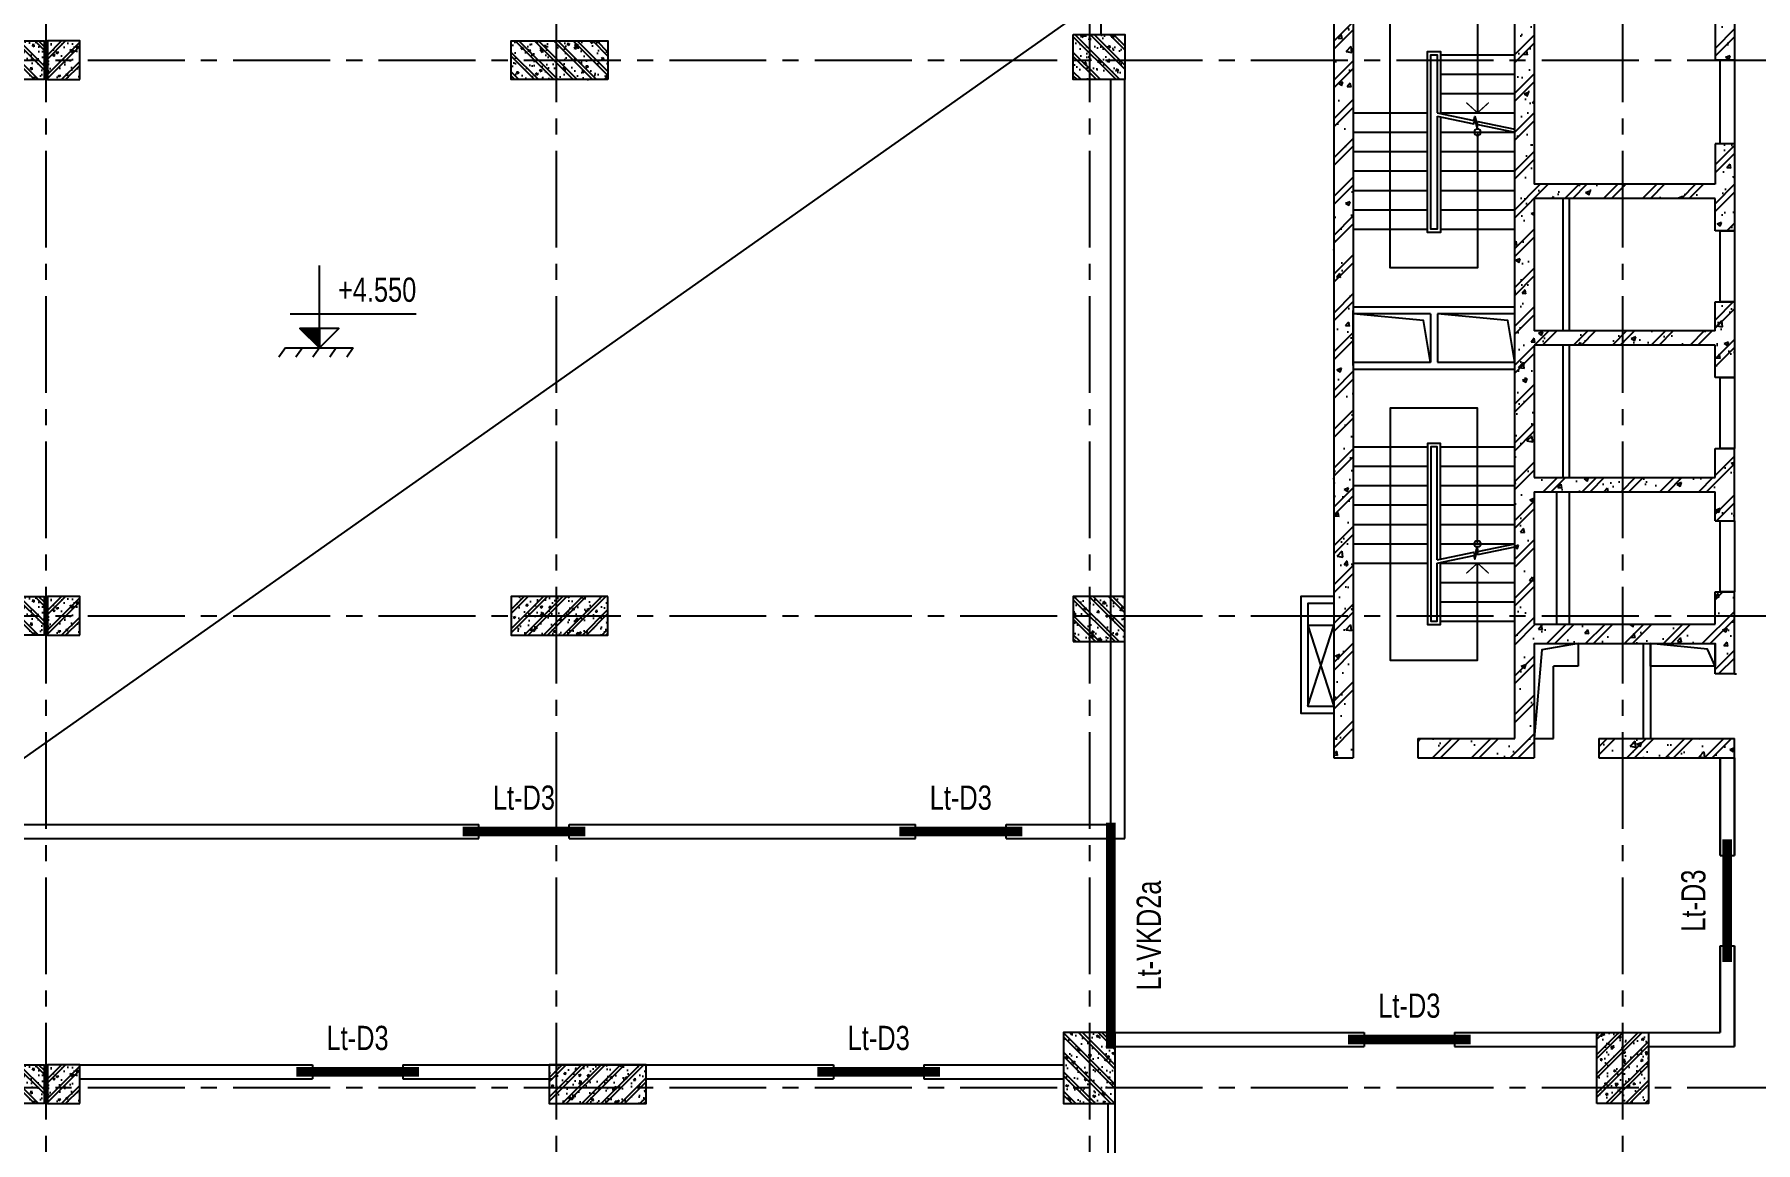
# Model space of a CAD drawing. Header units: millimetres. Extents: x 0 to 132458, y 0 to 365310.
# Drawn here: x 64550 to 91183, y 217726 to 234881 of the extents above; entities that cross this region are included whole.
import ezdxf
from ezdxf.enums import TextEntityAlignment as Align

# ---------------------------------------------------------------- set-up
doc = ezdxf.new("R2010")
doc.units = ezdxf.units.MM
doc.header["$LTSCALE"] = 400
doc.linetypes.add('CENTER2', pattern=[1.125, 0.75, -0.125, 0.125, -0.125])
doc.layers.get('0').update_dxf_attribs({"lineweight": 5})
for name, color, linetype in [('CDC.01.AXIS', 160, 'CENTER2'), ('CDC.02.DIM', 1, 'Continuous'), ('CDC.03.BORDER', 3, 'Continuous'), ('CDC.06.TEXT', 2, 'Continuous'), ('CDC.09.COLUMN', 4, 'Continuous'), ('CDC.10.HATCH', 9, 'Continuous'), ('CDC.11.NOTE', 8, 'Continuous'), ('KCS_LANH_TO', 3, 'Continuous')]:
    doc.layers.add(name, color=color, linetype=linetype)
doc.layers.add('KCS_Plotter', color=11, linetype='Continuous', plot=False)
doc.styles.add('KCS_SMTEXT', font='arial.ttf', dxfattribs={"width": 0.7})
doc.styles.add('SMTEXT', font='arial.ttf', dxfattribs={"width": 0.7})
pattern_1 = [(130, (3568852.56, -372898.05), (-358.63009, -31.376067), [37.5, -412.5]), (185, (3568852.56, -372898.05), (69.37567, 376.09607), [30, -330]), (79.5486, (3568822.67, -372900.67), (-289.25469, 344.71977), [31.870095, -350.571056]), (133.8158, (3568852.56, -372798.05), (-533.62052, -82.75951), [56.25, -618.75]), (83.3644, (3568808.1, -372804.95), (-467.33135, 487.05894), [47.80514, -525.8565]), (188.8158, (3568852.56, -372798.05), (-467.33097, 487.0593), [45, -495]), (159, (3568802.56, -372823.05), (-298.453526, -201.309445), [37.5, -412.5]), (214, (3568802.56, -372823.05), (-121.657666, 362.57502), [30, -330]), (108.5486, (3568777.7, -372839.83), (-420.111314, 161.26525), [31.870095, -350.571056]), (142.5, (3568852.56, -372898.05), (-6.079928, 166.446927), [0, -326, 0, -335, 0, -331.25]), (172.5, (3568852.56, -372898.05), (-131.534769, 197.205856), [0, -191, 0, -318.5, 0, -126.25]), (212.5, (3568964.06, -372898.05), (-266.911218, -11.277436), [0, -125, 0, -390, 0, -517.5]), (222.5, (3569014.06, -372898.05), (-291.593085, 50.05249), [0, -162.5, 0, -259, 0, -367.5]), (135, (3568852.56, -372898.05), (150.26019, 150.26019), []), (135, (3568852.56, -372836.8), (150.26019, 150.26019), [])]

# ---------------------------------------------------------------- blocks, each defined once
blk = doc.blocks.new('thang t2')
at = {"layer": 'CDC.11.NOTE', "ltscale": 10}
for p, q in [((1150, -1815), (0, -1815)), ((1150, -2115), (0, -2115)), ((1150, -2415), (0, -2415)), ((1150, -2715), (0, -2715)), ((2500, -2715), (1350, -2715)), ((1150, -3015), (0, -3015)), ((2500, -3015), (1350, -3015)), ((1150, -3315), (0, -3315)), ((2500, -3315), (1350, -3315)), ((1150, -3615), (0, -3615)), ((2500, -3615), (1350, -3615)), ((1150, -3915), (0, -3915)), ((2500, -3915), (1350, -3915)), ((1150, -4215), (0, -4215)), ((2500, -4215), (1350, -4215)), ((1150, -4515), (0, -4515)), ((2500, -4515), (1350, -4515))]:
    blk.add_line(p, q, dxfattribs=at)
at = {"layer": 'CDC.11.NOTE', "ltscale": 300}
blk.add_lwpolyline([(575, -3015), (575, -5115), (1925, -5115), (1925, -1215), (575, -1215), (575, -2715)], dxfattribs=at)
at = {"layer": 'CDC.11.NOTE', "ltscale": 10}
for points in [[(1150, -2775.42), (1150, -4565), (1350, -4565), (1350, -1765), (1150, -1765), (1150, -2725.42)], [(1200, -2765), (1200, -4515), (1300, -4515), (1300, -1815), (1200, -1815), (1200, -2715)]]:
    blk.add_lwpolyline(points, dxfattribs=at)
at = {"layer": 'CDC.11.NOTE', "const_width": 20}
blk.add_lwpolyline([(750, -2555), (575, -2715), (400, -2555)], dxfattribs=at)
at = {"layer": 'CDC.11.NOTE'}
for points in [[(1200, -2715), (630, -2833.75), (617.5, -2773.75), (582.5, -2906.25), (570, -2846.25), (0, -2965)], [(1200, -2765), (630, -2883.75), (617.5, -2823.75), (582.5, -2956.25), (570, -2896.25), (0, -3015)]]:
    blk.add_lwpolyline(points, dxfattribs=at)
blk.add_circle((575, -3015), 50, dxfattribs=at)
blk = doc.blocks.new('thang tc new')
at = {"layer": 'CDC.10.HATCH', "ltscale": 10}
h = blk.add_hatch(dxfattribs=at)
h.set_pattern_fill('BETONG', color=256, scale=100, style=0, pattern_type=2)
h.set_pattern_definition([(130, (5940222.8, 677573.3), (-717.2602, -62.7521), [75, -825]), (185, (5940222.8, 677573.3), (138.7513, 752.1921), [60, -660]), (79.5486, (5940163, 677568.1), (-578.5094, 689.4395), [63.7402, -701.1421]), (133.8158, (5940222.8, 677773.3), (-1067.241, -165.519), [112.5, -1237.5]), (83.3644, (5940133.9, 677759.5), (-934.6627, 974.118), [95.6103, -1051.713]), (188.8158, (5940222.8, 677773.3), (-934.662, 974.1186), [90, -990]), (159, (5940122.8, 677723.3), (-596.907, -402.6189), [75, -825]), (214, (5940122.8, 677723.3), (-243.3153, 725.15), [60, -660]), (108.5486, (5940073.05, 677689.75), (-840.2226, 322.5305), [63.7402, -701.1421]), (142.5, (5940222.8, 677573.3), (-12.15986, 332.89385), [0, -652, 0, -670, 0, -662.5]), (172.5, (5940222.8, 677573.3), (-263.06954, 394.4117), [0, -382, 0, -637, 0, -252.5]), (212.5, (5940445.8, 677573.3), (-533.82244, -22.55487), [0, -250, 0, -780, 0, -1035]), (222.5, (5940545.8, 677573.3), (-583.1862, 100.105), [0, -325, 0, -518, 0, -735]), (135, (5940222.8, 677573.3), (300.5204, 300.5204), []), (135, (5940222.8, 677695.8), (300.5204, 300.5204), [])])
h.paths.add_polyline_path([(5634141, 688259), (5632261, 688259), (5632261, 687959), (5634141, 687959)])
h.paths.add_polyline_path([(5635661, 688259), (5635141, 688259), (5635141, 687959), (5635361, 687959), (5635361, 686859), (5632561, 686859), (5632561, 686959), (5632261, 686959), (5632261, 686064), (5632561, 686064), (5632561, 686639), (5635361, 686639), (5635361, 684139), (5632561, 684139), (5632561, 684764), (5632261, 684764), (5632261, 683419), (5632561, 683419), (5632561, 683919), (5635361, 683919), (5635361, 681869), (5632561, 681869), (5632561, 682319), (5632261, 682319), (5632261, 681149), (5632561, 681149), (5632561, 681649), (5635361, 681649), (5635361, 679599), (5632561, 679599), (5632561, 680049), (5632261, 680049), (5632261, 678929), (5632561, 678929), (5632561, 679379), (5635361, 679379), (5635361, 677329), (5632561, 677329), (5632561, 677829), (5632261, 677829), (5632261, 676559), (5632561, 676559), (5632561, 677029), (5635361, 677029), (5635361, 675566), (5635361, 675260), (5637161, 675260), (5637161, 675560), (5635661, 675560)])
h.paths.add_polyline_path([(5638461, 688259), (5638161, 688259), (5636661, 688259), (5636661, 687959), (5638161, 687959), (5638161, 675260), (5638461, 675260)])
h.paths.add_polyline_path([(5634360, 675559), (5632261, 675559), (5632261, 675260), (5634360, 675260)], flags=17)
blk.add_line((5632561, 683419), (5632561, 683919))
at = {"layer": 'CDC.03.BORDER'}
for p, q in [((5632761, 687959), (5632761, 686859)), ((5633061, 687959), (5633061, 686859)), ((5633171, 687959), (5633171, 686859)), ((5634811, 681869), (5634811, 683919)), ((5634911, 681869), (5634911, 683919)), ((5634811, 679599), (5634811, 681649)), ((5634911, 679599), (5634911, 681649)), ((5634811, 677329), (5634811, 679379)), ((5635011, 677329), (5635011, 679379))]:
    blk.add_line(p, q, dxfattribs=at)
at = {"layer": 'CDC.03.BORDER', "ltscale": 10}
for p, q in [((5633971, 687959), (5633971, 687739)), ((5634081, 687959), (5634081, 687739)), ((5633971, 687739), (5634081, 687739)), ((5635361, 687469), (5634901, 687469)), ((5634901, 686859), (5634901, 687469)), ((5633971, 687139), (5634081, 687139)), ((5633971, 687139), (5633971, 686859)), ((5634081, 687139), (5634081, 686859)), ((5635011, 686859), (5635011, 687359)), ((5635361, 687359), (5635011, 687359)), ((5635661, 682134), (5636856, 682134)), ((5636856, 682134), (5636856, 681384)), ((5636966, 682134), (5638161, 682134)), ((5636966, 682134), (5636966, 681384)), ((5635661, 681274), (5638161, 681274)), ((5633561, 677030), (5633561, 675559)), ((5633671, 677030), (5633671, 675559)), ((5634681, 677029), (5634681, 676680)), ((5634681, 676680), (5635061, 676680)), ((5635061, 675560), (5635061, 676680)), ((5635361, 675560), (5635061, 675560))]:
    blk.add_line(p, q, dxfattribs=at)
at = {"layer": 'CDC.03.BORDER', "ltscale": 70}
blk.add_line((5632261, 676559), (5632231, 676559), dxfattribs=at)
at = {"layer": 'CDC.03.BORDER', "ltscale": 10}
blk.add_lwpolyline([(5634081, 687739), (5633971, 687739), (5633971, 687139), (5634081, 687139)], close=True, dxfattribs=at)
for points in [[(5638161, 682244), (5635661, 682244)], [(5636856, 681384), (5635661, 681384)], [(5638161, 681384), (5636966, 681384)], [(5632561, 676880), (5632561, 676680), (5632861, 676680), (5632861, 676680), (5633561, 676680), (5633561, 677030), (5632561, 677030), (5632561, 676879), (5632562, 676879)]]:
    blk.add_lwpolyline(points, dxfattribs=at)
at = {"layer": 'CDC.09.COLUMN'}
for p, q in [((5632261, 688259), (5632261, 687959)), ((5632261, 686959), (5632261, 686064)), ((5632561, 686959), (5632561, 686859)), ((5635661, 676799), (5635661, 686959)), ((5635361, 686639), (5632561, 686639)), ((5632561, 686639), (5632561, 686064)), ((5635361, 686639), (5635361, 684139)), ((5632561, 686064), (5632261, 686064)), ((5632261, 684764), (5632261, 683419)), ((5632261, 684764), (5632561, 684764)), ((5632561, 684764), (5632561, 684139)), ((5632561, 684139), (5635361, 684139)), ((5632561, 683919), (5635361, 683919)), ((5632561, 683419), (5632561, 683919)), ((5635361, 683919), (5635361, 681869)), ((5632261, 683419), (5632561, 683419)), ((5632561, 682319), (5632261, 682319)), ((5632261, 682319), (5632261, 681149)), ((5632561, 681869), (5632561, 682319)), ((5632561, 681869), (5635361, 681869)), ((5632561, 681649), (5635361, 681649)), ((5632561, 681149), (5632561, 681649)), ((5635361, 681649), (5635361, 679599)), ((5632261, 681149), (5632561, 681149)), ((5632261, 678929), (5632261, 680049)), ((5632561, 680049), (5632261, 680049)), ((5632561, 679599), (5632561, 680049)), ((5635361, 679599), (5632561, 679599)), ((5632561, 678929), (5632561, 679379)), ((5635361, 679379), (5632561, 679379)), ((5635361, 679379), (5635361, 677329)), ((5632561, 678929), (5632261, 678929)), ((5632261, 676559), (5632261, 677829)), ((5632561, 677829), (5632261, 677829)), ((5632561, 677329), (5632561, 677829)), ((5635361, 677329), (5632561, 677329)), ((5632561, 676559), (5632561, 677029)), ((5635361, 677029), (5632561, 677029)), ((5635361, 677029), (5635361, 675566))]:
    blk.add_line(p, q, dxfattribs=at)
at = {"layer": 'CDC.09.COLUMN', "ltscale": 10}
for p, q in [((5634141, 688259), (5632261, 688259)), ((5634141, 688259), (5634141, 687959)), ((5635661, 688259), (5635141, 688259)), ((5635141, 688259), (5635141, 687959)), ((5635661, 675560), (5635661, 688259)), ((5636661, 687959), (5636661, 688259)), ((5636661, 688259), (5636661, 688259)), ((5638161, 688259), (5636661, 688259)), ((5638161, 688259), (5638461, 688259)), ((5638461, 688259), (5638461, 675260)), ((5632261, 687959), (5634141, 687959)), ((5635141, 687959), (5635361, 687959)), ((5635361, 686859), (5635361, 687959)), ((5636661, 687959), (5638161, 687959)), ((5638161, 687959), (5638161, 675260)), ((5632261, 686959), (5632561, 686959)), ((5635361, 686859), (5632561, 686859)), ((5638161, 681334), (5638161, 682185)), ((5632261, 676559), (5632561, 676559)), ((5634360, 675559), (5632261, 675559)), ((5632261, 675260), (5632261, 675559)), ((5634360, 675559), (5634360, 675260)), ((5635361, 675566), (5635361, 675260)), ((5635361, 675566), (5635361, 675566)), ((5637161, 675560), (5635661, 675560)), ((5637161, 675560), (5637161, 675260)), ((5634360, 675260), (5632261, 675260)), ((5637161, 675260), (5635361, 675260)), ((5638461, 675260), (5638161, 675260))]:
    blk.add_line(p, q, dxfattribs=at)
at = {"layer": 'CDC.11.NOTE', "ltscale": 10}
for points in [[(5632761, 686859), (5632866, 687855), (5633061, 687959)], [(5633171, 686859), (5633265, 687809), (5633971, 687959)], [(5635011, 686859), (5635076, 687277), (5635361, 687359)], [(5635661, 681382), (5635769, 682032), (5636856, 682134)], [(5636966, 681382), (5637074, 682032), (5638161, 682134)], [(5632561, 676680), (5632679, 676944), (5633561, 677029)], [(5634681, 677029), (5635243, 676930), (5635361, 675560)]]:
    blk.add_lwpolyline(points, dxfattribs=at)
at = {"layer": 'CDC.11.NOTE'}
blk.add_blockref('thang t2', (5635661, 687960), dxfattribs=at)
at = {"layer": 'CDC.11.NOTE', "xscale": -1, "rotation": 180}
blk.add_blockref('thang t2', (5635661, 675560), dxfattribs=at)
blk = doc.blocks.new('T2-7.95M')
at = {"layer": 'CDC.10.HATCH'}
h = blk.add_hatch(dxfattribs=at)
h.set_pattern_fill('CHAU-01', color=256, scale=50, style=0, pattern_type=2)
h.set_pattern_definition(pattern_1)
h.paths.add_polyline_path([(1805930, -87048), (1806480, -87048), (1806480, -87448), (1805930, -87448)])
h.paths.add_polyline_path([(1805930, -87448), (1806480, -87448), (1806480, -87748), (1805930, -87748)])
h.paths.add_polyline_path([(1805680, -87448), (1805930, -87448), (1805930, -87748), (1805680, -87748)])
h.paths.add_polyline_path([(1805680, -87048), (1805930, -87048), (1805930, -87448), (1805680, -87448)])
h = blk.add_hatch(dxfattribs=at)
h.set_pattern_fill('CHAU-01', color=256, scale=50, angle=270, style=0, pattern_type=2)
h.set_pattern_definition([(140, (3538511.06, 219573.62), (31.376067, 358.63009), [37.5, -412.5]), (85, (3538511.06, 219573.6), (-376.09607, -69.37567), [30, -330]), (190.4514, (3538513.67, 219603.5), (-344.71977, 289.25469), [31.870095, -350.571056]), (136.1842, (3538411.06, 219573.6), (82.75951, 533.62052), [56.25, -618.75]), (186.6356, (3538417.96, 219618.1), (-487.05894, 467.33135), [47.80514, -525.8565]), (81.1842, (3538411.06, 219573.6), (-487.0593, 467.33097), [45, -495]), (111, (3538436.06, 219623.62), (201.309445, 298.453526), [37.5, -412.5]), (56, (3538436.06, 219623.6), (-362.57502, 121.657666), [30, -330]), (161.4514, (3538452.83, 219648.5), (-161.26525, 420.111314), [31.870095, -350.571056]), (127.5, (3538511.06, 219573.62), (-166.446927, 6.079928), [0, -326, 0, -335, 0, -331.25]), (97.5, (3538511.06, 219573.62), (-197.205856, 131.534769), [0, -191, 0, -318.5, 0, -126.25]), (57.5, (3538511.06, 219462.12), (11.277436, 266.911218), [0, -125, 0, -390, 0, -517.5]), (47.5, (3538511.06, 219412.12), (-50.05249, 291.593085), [0, -162.5, 0, -259, 0, -367.5]), (135, (3538511.06, 219573.62), (-150.26019, -150.26019), []), (135, (3538449.8, 219573.62), (-150.26019, -150.26019), [])])
h.paths.add_polyline_path([(1789255, -87148), (1789255, -87748), (1789755, -87748), (1789755, -87148)])
h = blk.add_hatch(dxfattribs=at)
h.set_pattern_fill('CHAU-01', color=256, scale=50, angle=270, style=0, pattern_type=2)
h.set_pattern_definition([(40, (41048.4, 219573.62), (-31.376067, 358.63009), [37.5, -412.5]), (95, (41048.4, 219573.6), (376.09607, -69.37567), [30, -330]), (349.5486, (41045.8, 219603.5), (344.71977, 289.25469), [31.870095, -350.571056]), (43.8158, (41148.4, 219573.6), (-82.75951, 533.62052), [56.25, -618.75]), (353.3644, (41141.5, 219618.1), (487.05894, 467.33135), [47.80514, -525.8565]), (98.8158, (41148.4, 219573.6), (487.0593, 467.33097), [45, -495]), (69, (41123.4, 219623.62), (-201.309445, 298.453526), [37.5, -412.5]), (124, (41123.4, 219623.6), (362.57502, 121.657666), [30, -330]), (18.5486, (41106.63, 219648.5), (161.26525, 420.111314), [31.870095, -350.571056]), (52.5, (41048.41, 219573.62), (166.446927, 6.079928), [0, -326, 0, -335, 0, -331.25]), (82.5, (41048.41, 219573.62), (197.205856, 131.534769), [0, -191, 0, -318.5, 0, -126.25]), (122.5, (41048.41, 219462.12), (-11.277436, 266.911218), [0, -125, 0, -390, 0, -517.5]), (132.5, (41048.4, 219412.12), (50.05249, 291.593085), [0, -162.5, 0, -259, 0, -367.5]), (45, (41048.4, 219573.62), (150.26019, -150.26019), []), (45, (41109.66, 219573.62), (150.26019, -150.26019), [])])
h.paths.add_polyline_path([(1790305, -87148), (1790305, -87748), (1789805, -87748), (1789805, -87148)])
h = blk.add_hatch(dxfattribs=at)
h.set_pattern_fill('CHAU-01', color=256, scale=50, style=0, pattern_type=2)
h.set_pattern_definition([(310, (56409.93, -190745.43), (358.63009, 31.376067), [37.5, -412.5]), (5, (56409.93, -190745.43), (-69.37567, -376.09607), [30, -330]), (259.5486, (56439.8, -190742.8), (289.25469, -344.71977), [31.870095, -350.571056]), (313.8158, (56409.93, -190845.43), (533.62052, 82.75951), [56.25, -618.75]), (263.3644, (56454.4, -190838.53), (467.33135, -487.05894), [47.80514, -525.8565]), (8.8158, (56409.93, -190845.43), (467.33097, -487.0593), [45, -495]), (339, (56459.93, -190820.43), (298.453526, 201.309445), [37.5, -412.5]), (34, (56459.93, -190820.43), (121.657666, -362.57502), [30, -330]), (288.5486, (56484.8, -190803.65), (420.111314, -161.26525), [31.870095, -350.571056]), (322.5, (56409.93, -190745.43), (6.079928, -166.446927), [0, -326, 0, -335, 0, -331.25]), (352.5, (56409.93, -190745.43), (131.534769, -197.205856), [0, -191, 0, -318.5, 0, -126.25]), (32.5, (56298.43, -190745.43), (266.911218, 11.277436), [0, -125, 0, -390, 0, -517.5]), (42.5, (56248.43, -190745.43), (291.593085, -50.05249), [0, -162.5, 0, -259, 0, -367.5]), (315, (56409.93, -190745.43), (-150.26019, -150.26019), []), (315, (56409.93, -190806.68), (-150.26019, -150.26019), [])])
h.paths.add_polyline_path([(1798480, -87748), (1797090, -87748), (1797090, -87398), (1798480, -87398)])
h.paths.add_polyline_path([(1798480, -87398), (1797090, -87398), (1797090, -87148), (1798480, -87148)])
h.paths.add_polyline_path([(1797090, -87398), (1796980, -87398), (1796980, -87148), (1797090, -87148)])
h.paths.add_polyline_path([(1797090, -87748), (1796980, -87748), (1796980, -87398), (1797090, -87398)])
h = blk.add_hatch(dxfattribs=at)
h.set_pattern_fill('CHAU-01', color=256, scale=50, angle=270, style=0, pattern_type=2)
h.set_pattern_definition([(140, (3538511.06, 210973.62), (31.376067, 358.63009), [37.5, -412.5]), (85, (3538511.06, 210973.6), (-376.09607, -69.37567), [30, -330]), (190.4514, (3538513.67, 211003.5), (-344.71977, 289.25469), [31.870095, -350.571056]), (136.1842, (3538411.06, 210973.6), (82.75951, 533.62052), [56.25, -618.75]), (186.6356, (3538417.96, 211018.1), (-487.05894, 467.33135), [47.80514, -525.8565]), (81.1842, (3538411.06, 210973.6), (-487.0593, 467.33097), [45, -495]), (111, (3538436.06, 211023.62), (201.309445, 298.453526), [37.5, -412.5]), (56, (3538436.06, 211023.6), (-362.57502, 121.657666), [30, -330]), (161.4514, (3538452.83, 211048.5), (-161.26525, 420.111314), [31.870095, -350.571056]), (127.5, (3538511.06, 210973.62), (-166.446927, 6.079928), [0, -326, 0, -335, 0, -331.25]), (97.5, (3538511.06, 210973.62), (-197.205856, 131.534769), [0, -191, 0, -318.5, 0, -126.25]), (57.5, (3538511.06, 210862.12), (11.277436, 266.911218), [0, -125, 0, -390, 0, -517.5]), (47.5, (3538511.06, 210812.12), (-50.05249, 291.593085), [0, -162.5, 0, -259, 0, -367.5]), (135, (3538511.06, 210973.62), (-150.26019, -150.26019), []), (135, (3538449.8, 210973.62), (-150.26019, -150.26019), [])])
h.paths.add_polyline_path([(1789255, -95748), (1789255, -96348), (1789755, -96348), (1789755, -95748)])
h = blk.add_hatch(dxfattribs=at)
h.set_pattern_fill('CHAU-01', color=256, scale=50, angle=270, style=0, pattern_type=2)
h.set_pattern_definition([(40, (41048.4, 210973.62), (-31.376067, 358.63009), [37.5, -412.5]), (95, (41048.4, 210973.6), (376.09607, -69.37567), [30, -330]), (349.5486, (41045.8, 211003.5), (344.71977, 289.25469), [31.870095, -350.571056]), (43.8158, (41148.4, 210973.6), (-82.75951, 533.62052), [56.25, -618.75]), (353.3644, (41141.5, 211018.1), (487.05894, 467.33135), [47.80514, -525.8565]), (98.8158, (41148.4, 210973.6), (487.0593, 467.33097), [45, -495]), (69, (41123.4, 211023.62), (-201.309445, 298.453526), [37.5, -412.5]), (124, (41123.4, 211023.6), (362.57502, 121.657666), [30, -330]), (18.5486, (41106.63, 211048.5), (161.26525, 420.111314), [31.870095, -350.571056]), (52.5, (41048.41, 210973.62), (166.446927, 6.079928), [0, -326, 0, -335, 0, -331.25]), (82.5, (41048.41, 210973.62), (197.205856, 131.534769), [0, -191, 0, -318.5, 0, -126.25]), (122.5, (41048.41, 210862.12), (-11.277436, 266.911218), [0, -125, 0, -390, 0, -517.5]), (132.5, (41048.4, 210812.12), (50.05249, 291.593085), [0, -162.5, 0, -259, 0, -367.5]), (45, (41048.4, 210973.62), (150.26019, -150.26019), []), (45, (41109.66, 210973.62), (150.26019, -150.26019), [])])
h.paths.add_polyline_path([(1790305, -95748), (1790305, -96348), (1789805, -96348), (1789805, -95748)])
h = blk.add_hatch(dxfattribs=at)
h.set_pattern_fill('CHAU-01', color=256, scale=50, style=0, pattern_type=2)
h.set_pattern_definition([(50, (56409.93, 7250.04), (358.63009, -31.376067), [37.5, -412.5]), (355, (56409.93, 7250.04), (-69.37567, 376.09607), [30, -330]), (100.4514, (56439.8, 7247.43), (289.25469, 344.71977), [31.870095, -350.571056]), (46.1842, (56409.93, 7350.04), (533.62052, -82.75951), [56.25, -618.75]), (96.6356, (56454.4, 7343.14), (467.33135, 487.05894), [47.80514, -525.8565]), (351.1842, (56409.93, 7350.04), (467.33097, 487.0593), [45, -495]), (21, (56459.93, 7325.04), (298.453526, -201.309445), [37.5, -412.5]), (326, (56459.93, 7325.04), (121.657666, 362.57502), [30, -330]), (71.4514, (56484.8, 7308.27), (420.111314, 161.26525), [31.870095, -350.571056]), (37.5, (56409.93, 7250.04), (6.079928, 166.446927), [0, -326, 0, -335, 0, -331.25]), (7.5, (56409.93, 7250.04), (131.534769, 197.205856), [0, -191, 0, -318.5, 0, -126.25]), (327.5, (56298.43, 7250.04), (266.911218, -11.277436), [0, -125, 0, -390, 0, -517.5]), (317.5, (56248.43, 7250.04), (291.593085, 50.05249), [0, -162.5, 0, -259, 0, -367.5]), (45, (56409.93, 7250.04), (-150.26019, 150.26019), []), (45, (56409.93, 7311.3), (-150.26019, 150.26019), [])])
h.paths.add_polyline_path([(1798480, -95748), (1797090, -95748), (1797090, -96098), (1798480, -96098)])
h.paths.add_polyline_path([(1798480, -96098), (1797090, -96098), (1797090, -96348), (1798480, -96348)])
h.paths.add_polyline_path([(1797090, -96098), (1796980, -96098), (1796980, -96348), (1797090, -96348)])
h.paths.add_polyline_path([(1797090, -95748), (1796980, -95748), (1796980, -96098), (1797090, -96098)])
h = blk.add_hatch(dxfattribs=at)
h.set_pattern_fill('CHAU-01', color=256, scale=50, style=0, pattern_type=2)
h.set_pattern_definition(pattern_1)
h.paths.add_polyline_path([(1805930, -95748), (1806480, -95748), (1806480, -96048), (1805930, -96048)])
h.paths.add_polyline_path([(1805930, -96048), (1806480, -96048), (1806480, -96448), (1805930, -96448)])
h.paths.add_polyline_path([(1805680, -96048), (1805930, -96048), (1805930, -96448), (1805680, -96448)])
h.paths.add_polyline_path([(1805680, -95748), (1805930, -95748), (1805930, -96048), (1805680, -96048)])
h = blk.add_hatch(dxfattribs=at)
h.set_pattern_fill('CHAU-01', color=256, scale=50, style=0, pattern_type=2)
h.set_pattern_definition([(310, (58806.37, 189402.67), (358.63009, 31.376067), [37.5, -412.5]), (5, (58806.37, 189402.67), (-69.37567, -376.09607), [30, -330]), (259.5486, (58836.26, 189405.28), (289.25469, -344.71977), [31.870095, -350.571056]), (313.8158, (58806.37, 189302.67), (533.62052, 82.75951), [56.25, -618.75]), (263.3644, (58850.84, 189309.56), (467.33135, -487.05894), [47.80514, -525.8565]), (8.8158, (58806.37, 189302.67), (467.33097, -487.0593), [45, -495]), (339, (58856.37, 189327.67), (298.453526, 201.309445), [37.5, -412.5]), (34, (58856.37, 189327.67), (121.657666, -362.57502), [30, -330]), (288.5486, (58881.24, 189344.44), (420.111314, -161.26525), [31.870095, -350.571056]), (322.5, (58806.37, 189402.67), (6.079928, -166.446927), [0, -326, 0, -335, 0, -331.25]), (352.5, (58806.37, 189402.67), (131.534769, -197.205856), [0, -191, 0, -318.5, 0, -126.25]), (32.5, (58694.87, 189402.67), (266.911218, 11.277436), [0, -125, 0, -390, 0, -517.5]), (42.5, (58644.87, 189402.67), (291.593085, -50.05249), [0, -162.5, 0, -259, 0, -367.5]), (315, (58806.37, 189402.67), (-150.26019, -150.26019), []), (315, (58806.37, 189341.42), (-150.26019, -150.26019), [])])
h.paths.add_polyline_path([(1805829, -103348), (1805530, -103348), (1805530, -102498), (1805829, -102498)])
h.paths.add_polyline_path([(1805829, -103598), (1805530, -103598), (1805530, -103348), (1805829, -103348)])
h.paths.add_polyline_path([(1806330, -103598), (1805829, -103598), (1805829, -103348), (1806330, -103348)])
h.paths.add_polyline_path([(1806330, -103348), (1805829, -103348), (1805829, -102498), (1806330, -102498)])
h = blk.add_hatch(dxfattribs=at)
h.set_pattern_fill('CHAU-01', color=256, scale=50, style=0, pattern_type=2)
h.set_pattern_definition([(230, (3561303.07, 189402.67), (-358.63009, 31.376067), [37.5, -412.5]), (175, (3561303.07, 189402.67), (69.37567, -376.09607), [30, -330]), (280.4514, (3561273.18, 189405.28), (-289.25469, -344.71977), [31.870095, -350.571056]), (226.1842, (3561303.07, 189302.67), (-533.62052, 82.75951), [56.25, -618.75]), (276.6356, (3561258.6, 189309.56), (-467.33135, -487.05894), [47.80514, -525.8565]), (171.1842, (3561303.07, 189302.67), (-467.33097, -487.0593), [45, -495]), (201, (3561253.07, 189327.67), (-298.453526, 201.309445), [37.5, -412.5]), (146, (3561253.07, 189327.67), (-121.657666, -362.57502), [30, -330]), (251.4514, (3561228.2, 189344.44), (-420.111314, -161.26525), [31.870095, -350.571056]), (217.5, (3561303.07, 189402.67), (-6.079928, -166.446927), [0, -326, 0, -335, 0, -331.25]), (187.5, (3561303.07, 189402.67), (-131.534769, -197.205856), [0, -191, 0, -318.5, 0, -126.25]), (147.5, (3561414.57, 189402.67), (-266.911218, 11.277436), [0, -125, 0, -390, 0, -517.5]), (137.5, (3561464.57, 189402.67), (-291.593085, -50.05249), [0, -162.5, 0, -259, 0, -367.5]), (225, (3561303.07, 189402.67), (150.26019, -150.26019), []), (225, (3561303.07, 189341.42), (150.26019, -150.26019), [])])
h.paths.add_polyline_path([(1814280, -103348), (1814580, -103348), (1814580, -102498), (1814280, -102498)])
h.paths.add_polyline_path([(1814280, -103598), (1814580, -103598), (1814580, -103348), (1814280, -103348)])
h.paths.add_polyline_path([(1813780, -103598), (1814280, -103598), (1814280, -103348), (1813780, -103348)])
h.paths.add_polyline_path([(1813780, -103348), (1814280, -103348), (1814280, -102498), (1813780, -102498)])
h = blk.add_hatch(dxfattribs=at)
h.set_pattern_fill('CHAU-01', color=256, scale=50, angle=270, style=0, pattern_type=2)
h.set_pattern_definition([(140, (3538511.06, 203723.58), (31.376067, 358.63009), [37.5, -412.5]), (85, (3538511.06, 203723.58), (-376.09607, -69.37567), [30, -330]), (190.4514, (3538513.67, 203753.46), (-344.71977, 289.25469), [31.870095, -350.571056]), (136.1842, (3538411.06, 203723.58), (82.75951, 533.62052), [56.25, -618.75]), (186.6356, (3538417.96, 203768.04), (-487.05894, 467.33135), [47.80514, -525.8565]), (81.1842, (3538411.06, 203723.6), (-487.0593, 467.33097), [45, -495]), (111, (3538436.06, 203773.58), (201.309445, 298.453526), [37.5, -412.5]), (56, (3538436.06, 203773.58), (-362.57502, 121.657666), [30, -330]), (161.4514, (3538452.83, 203798.45), (-161.26525, 420.111314), [31.870095, -350.571056]), (127.5, (3538511.06, 203723.58), (-166.446927, 6.079928), [0, -326, 0, -335, 0, -331.25]), (97.5, (3538511.06, 203723.58), (-197.205856, 131.534769), [0, -191, 0, -318.5, 0, -126.25]), (57.5, (3538511.06, 203612.08), (11.277436, 266.911218), [0, -125, 0, -390, 0, -517.5]), (47.5, (3538511.06, 203562.08), (-50.05249, 291.593085), [0, -162.5, 0, -259, 0, -367.5]), (135, (3538511.06, 203723.58), (-150.26019, -150.26019), []), (135, (3538449.8, 203723.58), (-150.26019, -150.26019), [])])
h.paths.add_polyline_path([(1789255, -102998), (1789255, -103598), (1789755, -103598), (1789755, -102998)])
h = blk.add_hatch(dxfattribs=at)
h.set_pattern_fill('CHAU-01', color=256, scale=50, angle=270, style=0, pattern_type=2)
h.set_pattern_definition([(40, (41048.4, 203723.58), (-31.376067, 358.63009), [37.5, -412.5]), (95, (41048.4, 203723.58), (376.09607, -69.37567), [30, -330]), (349.5486, (41045.8, 203753.46), (344.71977, 289.25469), [31.870095, -350.571056]), (43.8158, (41148.4, 203723.58), (-82.75951, 533.62052), [56.25, -618.75]), (353.3644, (41141.5, 203768.04), (487.05894, 467.33135), [47.80514, -525.8565]), (98.8158, (41148.4, 203723.6), (487.0593, 467.33097), [45, -495]), (69, (41123.4, 203773.58), (-201.309445, 298.453526), [37.5, -412.5]), (124, (41123.4, 203773.58), (362.57502, 121.657666), [30, -330]), (18.5486, (41106.63, 203798.45), (161.26525, 420.111314), [31.870095, -350.571056]), (52.5, (41048.41, 203723.58), (166.446927, 6.079928), [0, -326, 0, -335, 0, -331.25]), (82.5, (41048.41, 203723.58), (197.205856, 131.534769), [0, -191, 0, -318.5, 0, -126.25]), (122.5, (41048.41, 203612.08), (-11.277436, 266.911218), [0, -125, 0, -390, 0, -517.5]), (132.5, (41048.4, 203562.08), (50.05249, 291.593085), [0, -162.5, 0, -259, 0, -367.5]), (45, (41048.4, 203723.58), (150.26019, -150.26019), []), (45, (41109.66, 203723.58), (150.26019, -150.26019), [])])
h.paths.add_polyline_path([(1790305, -102998), (1790305, -103598), (1789805, -103598), (1789805, -102998)])
h = blk.add_hatch(dxfattribs=at)
h.set_pattern_fill('CHAU-01', color=256, scale=50, style=0, pattern_type=2)
h.set_pattern_definition([(50, (56999.97, 0), (358.63009, -31.376067), [37.5, -412.5]), (355, (56999.97, 0), (-69.37567, 376.09607), [30, -330]), (100.4514, (57029.86, -2.6), (289.25469, 344.71977), [31.870095, -350.571056]), (46.1842, (56999.97, 100), (533.62052, -82.75951), [56.25, -618.75]), (96.6356, (57044.44, 93.1), (467.33135, 487.05894), [47.80514, -525.8565]), (351.1842, (56999.97, 100), (467.33097, 487.0593), [45, -495]), (21, (57049.97, 75), (298.453526, -201.309445), [37.5, -412.5]), (326, (57049.97, 75), (121.657666, 362.57502), [30, -330]), (71.4514, (57074.84, 58.22), (420.111314, 161.26525), [31.870095, -350.571056]), (37.5, (56999.97, 0), (6.079928, 166.446927), [0, -326, 0, -335, 0, -331.25]), (7.5, (56999.97, 0), (131.534769, 197.205856), [0, -191, 0, -318.5, 0, -126.25]), (327.5, (56888.47, 0), (266.911218, -11.277436), [0, -125, 0, -390, 0, -517.5]), (317.5, (56838.47, 0), (291.593085, 50.05249), [0, -162.5, 0, -259, 0, -367.5]), (45, (56999.97, 0), (-150.26019, 150.26019), []), (45, (56999.97, 61.25), (-150.26019, 150.26019), [])])
h.paths.add_polyline_path([(1799070, -102998), (1797680, -102998), (1797680, -103348), (1799070, -103348)])
h.paths.add_polyline_path([(1799070, -103348), (1797680, -103348), (1797680, -103598), (1799070, -103598)])
h.paths.add_polyline_path([(1797680, -103348), (1797570, -103348), (1797570, -103598), (1797680, -103598)])
h.paths.add_polyline_path([(1797680, -102998), (1797570, -102998), (1797570, -103348), (1797680, -103348)])
at = {"layer": 'CDC.09.COLUMN', "ltscale": 2000}
for points in [[(1805680, -87048), (1806480, -87048), (1806480, -87748), (1805680, -87748)], [(1789255, -87748), (1789255, -87148), (1789755, -87148), (1789755, -87748)], [(1790305, -87748), (1790305, -87148), (1789805, -87148), (1789805, -87748)], [(1798480, -87748), (1796980, -87748), (1796980, -87148), (1798480, -87148)], [(1789255, -96348), (1789255, -95748), (1789755, -95748), (1789755, -96348)], [(1790305, -96348), (1790305, -95748), (1789805, -95748), (1789805, -96348)], [(1798480, -95748), (1796980, -95748), (1796980, -96348), (1798480, -96348)], [(1805680, -96448), (1806480, -96448), (1806480, -95748), (1805680, -95748)], [(1806330, -103598), (1806330, -102498), (1805530, -102498), (1805530, -103598)], [(1813780, -103598), (1813780, -102498), (1814580, -102498), (1814580, -103598)], [(1789255, -103598), (1789255, -102998), (1789755, -102998), (1789755, -103598)], [(1790305, -103598), (1790305, -102998), (1789805, -102998), (1789805, -103598)], [(1799070, -102998), (1797570, -102998), (1797570, -103598), (1799070, -103598)]]:
    blk.add_lwpolyline(points, close=True, dxfattribs=at)
blk = doc.blocks.new('lo t2')
at = {"layer": 'CDC.03.BORDER', "ltscale": 10}
blk.add_line((5498913, 547268), (5498513, 547268), dxfattribs=at)
for points in [[(5498913, 547719), (5498403, 547719), (5498403, 545909), (5498913, 545909)], [(5498913, 547609), (5498513, 547609), (5498513, 546019), (5498913, 546019)]]:
    blk.add_lwpolyline(points, dxfattribs=at)
at = {"layer": 'CDC.10.HATCH', "ltscale": 10}
for p, q in [((5498513, 546019), (5498913, 547269)), ((5498513, 547268), (5498913, 546019))]:
    blk.add_line(p, q, dxfattribs=at)
blk = doc.blocks.new('CAODO')
at = {"layer": 'CDC.10.HATCH'}
blk.add_hatch(color=256, dxfattribs=at).paths.add_polyline_path([(-200, 200), (0, 0), (0, 200)])
at = {"layer": 'CDC.02.DIM'}
for p, q in [((-350, 0), (-418, -96)), ((-175, 0), (-243, -96)), ((0, 0), (-68, -96)), ((175, 0), (107, -96)), ((350, 0), (282, -96))]:
    blk.add_line(p, q, dxfattribs=at)
for points in [[(0, 200), (0, 0), (200, 200), (-200, 200), (0, 0), (0, 850)], [(-300, 350), (1000, 350)], [(-350, 0), (350, 0)]]:
    blk.add_lwpolyline(points, dxfattribs=at)

msp = doc.modelspace()

# ---------------------------------------------------------------- linework, layer by layer
at = {"layer": 'CDC.01.AXIS', "ltscale": 5}
for p, q in [((64725.4, 251080.9), (64725.4, 206780.9)), ((72625.4, 251080.9), (72625.4, 206780.9)), ((72625.4, 251080.9), (72625.4, 206780.9)), ((80875.4, 251080.9), (80875.4, 206780.9)), ((89125.4, 251080.9), (89125.4, 206780.9)), ((13625.1, 234480.9), (107625.4, 234480.9)), ((13625.1, 225880.9), (107625.4, 225880.9)), ((13625.1, 218580.9), (107625.4, 218580.9))]:
    msp.add_line(p, q, dxfattribs=at)
at = {"layer": 'CDC.03.BORDER', "ltscale": 10}
for p, q in [((81055.4, 234880.9), (81055.4, 236960.5)), ((81205, 222650.8), (81205, 234180.9)), ((81425, 222430.8), (81425, 234180.9)), ((90635.1, 222171.9), (90635.1, 223681)), ((90635.1, 223681), (90635.1, 222171.9)), ((90855.1, 222171.9), (90855.1, 223681)), ((90855.1, 223681), (90855.1, 222171.9)), ((64055.3, 222650.8), (71424.9, 222650.8)), ((71424.9, 222430.8), (71424.9, 222650.8)), ((72824.9, 222650.8), (78184.6, 222650.8)), ((72824.9, 222430.8), (72824.9, 222650.8)), ((78184.6, 222430.8), (78184.6, 222650.8)), ((79584.6, 222650.8), (81205, 222650.8)), ((79584.6, 222430.8), (79584.6, 222650.8)), ((64055.3, 222430.8), (71424.9, 222430.8)), ((72824.9, 222430.8), (78184.6, 222430.8)), ((79584.6, 222430.8), (81425, 222430.8)), ((90635.1, 222171.9), (90855.1, 222171.9)), ((90635.1, 219430.8), (90635.1, 220771.9)), ((90635.1, 220771.9), (90635.1, 219430.8)), ((90635.1, 220771.9), (90855.1, 220771.9)), ((90855.1, 219210.8), (90855.1, 220771.9)), ((90855.1, 220771.9), (90855.1, 219210.8)), ((81275.1, 219430.8), (85125.7, 219430.8)), ((81275.1, 219210.8), (85125.7, 219210.8)), ((85125.7, 219430.8), (85125.7, 219210.8)), ((86525.7, 219430.8), (90635.1, 219430.8)), ((86525.7, 219430.8), (86525.7, 219210.8)), ((86525.7, 219210.8), (88725.1, 219210.8)), ((89525.1, 219210.8), (90855.1, 219210.8)), ((65250.1, 218930.8), (68850.5, 218930.8)), ((68850.5, 218930.8), (68850.5, 218710.8)), ((70250.5, 218930.8), (76915.1, 218930.8)), ((70250.5, 218930.8), (70250.5, 218710.8)), ((76915.1, 218930.8), (76915.1, 218710.8)), ((78315.1, 218930.8), (80475.1, 218930.8)), ((78315.1, 218930.8), (78315.1, 218710.8)), ((65250.1, 218710.8), (68850.5, 218710.8)), ((70250.5, 218710.8), (72565.1, 218710.8)), ((74015.1, 218710.8), (76915.1, 218710.8)), ((78315.1, 218710.8), (80475.1, 218710.8)), ((81165.1, 212271.2), (81165.1, 218330.8)), ((81275.1, 212271.2), (81275.1, 218330.8))]:
    msp.add_line(p, q, dxfattribs=at)
for points in [[(90635.4, 234485.9), (90855.4, 234485.9), (90855.4, 233185.9), (90635.4, 233185.9)], [(90635.4, 231840.9), (90855.4, 231840.9), (90855.4, 230740.9), (90635.4, 230740.9)], [(90635.4, 229570.9), (90855.4, 229570.9), (90855.4, 228470.9), (90635.4, 228470.9)], [(90635.4, 227350.9), (90855.4, 227350.9), (90855.4, 226250.9), (90635.4, 226250.9)]]:
    msp.add_lwpolyline(points, close=True, dxfattribs=at)
at = {"layer": 'KCS_LANH_TO', "color": 2, "linetype": 'ByBlock', "ltscale": 10, "const_width": 150}
for points in [[(81208.4, 219180.8), (81208.4, 222680.8)], [(71174.9, 222540.8), (73074.9, 222540.8)], [(77934.6, 222540.8), (79834.6, 222540.8)], [(90745.1, 220521.9), (90745.1, 222421.9)], [(84875.7, 219320.8), (86775.7, 219320.8)], [(68600.5, 218820.8), (70500.5, 218820.8)], [(76665.1, 218820.8), (78565.1, 218820.8)]]:
    msp.add_lwpolyline(points, dxfattribs=at)
at = {"layer": 'KCS_Plotter', "linetype": 'ByBlock', "ltscale": 10}
msp.add_line((0, 178200), (132457.5, 271755), dxfattribs=at)

# ---------------------------------------------------------------- block references
msp.add_blockref('T2-7.95M', (-1725054.6, 321928.6))
at = {"xscale": -1}
msp.add_blockref('thang tc new', (5723116.6, -451578.6), dxfattribs=at)
at = {"layer": 'CDC.03.BORDER', "xscale": 1.5, "yscale": 1.5, "zscale": 1.5}
msp.add_blockref('CAODO', (68959.2, 230028.6), dxfattribs=at)
at = {"layer": 'CDC.11.NOTE'}
msp.add_blockref('lo t2', (-5414257.3, -321537.7), dxfattribs=at)

# ---------------------------------------------------------------- texts
at = {"layer": 'CDC.02.DIM', "style": 'SMTEXT', "width": 0.75}
msp.add_text('+4.550', height=375, dxfattribs=at).set_placement((70459.2, 230741.1), align=Align.RIGHT)
at = {"layer": 'CDC.06.TEXT', "ltscale": 10, "style": 'KCS_SMTEXT', "width": 0.75}
for p in [(72124.9, 222878.3), (78884.6, 222878.3), (85825.7, 219658.3), (69550.5, 219158.3)]:
    msp.add_text('Lt-D3', height=375, dxfattribs=at).set_placement(p, align=Align.CENTER)
for s, rotation, p in [('Lt-D3', 90, (90407.6, 221471.9)), ('Lt-VKD2a', 90, (81980.5, 220930.8)), ('Lt-D3', 0, (77615.1, 219158.3))]:
    msp.add_text(s, height=375, rotation=rotation, dxfattribs=at).set_placement(p, align=Align.CENTER)

doc.saveas('drawing.dxf')
